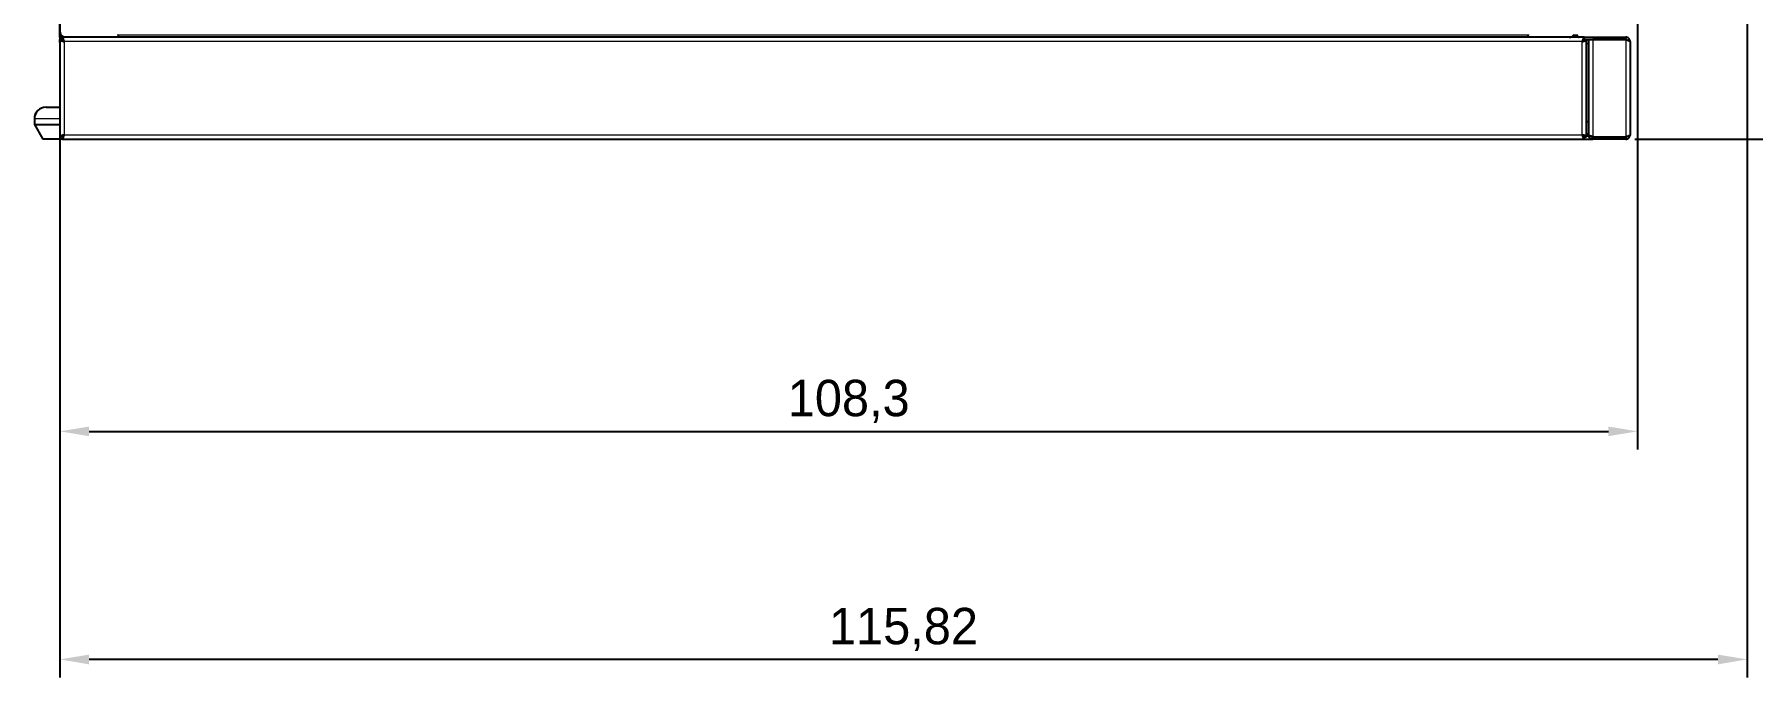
# Model space of a CAD drawing. Header units: millimetres. Extents: x -218071 to -203542, y 15363 to 51382.
# Drawn here: x -217474.2 to -217356.3, y 50711.4 to 50755.6 of the extents above; entities that cross this region are included whole.
import ezdxf

# ---------------------------------------------------------------- set-up
doc = ezdxf.new("R2010")
doc.units = ezdxf.units.MM
doc.header["$LTSCALE"] = 4
doc.layers.add('TPF-DIMENSIONS', color=3, linetype='Continuous')
doc.layers.add('TPF-EQUIPEMENT', color=7, linetype='Continuous')
doc.dimstyles.new('ISO-25', dxfattribs={"dimtxt": 2.5, "dimasz": 2, "dimexe": 1.25, "dimexo": 0.625, "dimtad": 1, "dimtxsty": 'Standard', "dimcen": -2.5, "dimclrt": 256, "dimadec": 0, "dimazin": 0, "dimtfac": 1, "dimtmove": 0, "dimatfit": 3, "dimfxl": 1, "dimarcsym": 0})

# ---------------------------------------------------------------- blocks, each defined once
blk = doc.blocks.new('*D110')
at = {"layer": 'Defpoints', "color": 0, "transparency": 16777216}
for p in [(-217372.12, 50998.39), (-217297.99, 50998.39), (-217364.99, 50748.39)]:
    blk.add_point(p, dxfattribs=at)
at = {"layer": 'TPF-DIMENSIONS', "color": 0, "lineweight": -2, "transparency": 16777216}
for p, q in [((-217371.5, 50998.39), (-217296.74, 50998.39)), ((-217297.99, 50750.39), (-217297.99, 50996.39)), ((-217364.37, 50748.39), (-217296.74, 50748.39))]:
    blk.add_line(p, q, dxfattribs=at)
at = {"layer": 'TPF-DIMENSIONS', "color": 0, "transparency": 16777216}
for points in [[(-217298.33, 50996.39), (-217297.66, 50996.39), (-217297.99, 50998.39)], [(-217298.33, 50750.39), (-217297.66, 50750.39), (-217297.99, 50748.39)]]:
    blk.add_solid(points, dxfattribs=at)
at = {"layer": 'TPF-DIMENSIONS', "transparency": 16777216, "insert": (-217299.87, 50875.6), "char_height": 2.5, "attachment_point": 5, "rotation": 90}
blk.add_mtext('250', dxfattribs=at)
blk = doc.blocks.new('*D122')
at = {"layer": 'Defpoints', "color": 0, "transparency": 16777216}
for p in [(-217356.67, 50928.54), (-217472.49, 50916.68), (-217472.49, 50712.67)]:
    blk.add_point(p, dxfattribs=at)
at = {"layer": 'TPF-DIMENSIONS', "color": 0, "lineweight": -2, "transparency": 16777216}
for p, q in [((-217356.67, 50927.91), (-217356.67, 50711.42)), ((-217472.49, 50916.06), (-217472.49, 50711.42)), ((-217358.67, 50712.67), (-217470.49, 50712.67))]:
    blk.add_line(p, q, dxfattribs=at)
at = {"layer": 'TPF-DIMENSIONS', "color": 0, "transparency": 16777216}
for points in [[(-217470.49, 50713), (-217470.49, 50712.33), (-217472.49, 50712.67)], [(-217358.67, 50713), (-217358.67, 50712.33), (-217356.67, 50712.67)]]:
    blk.add_solid(points, dxfattribs=at)
at = {"layer": 'TPF-DIMENSIONS', "transparency": 16777216, "insert": (-217414.58, 50716.21), "char_height": 2.5, "attachment_point": 2}
blk.add_mtext('115,82', dxfattribs=at)
blk = doc.blocks.new('*D123')
at = {"layer": 'Defpoints', "color": 0, "transparency": 16777216}
for p in [(-217364.19, 50791.84), (-217472.49, 50748.56), (-217364.19, 50728.33)]:
    blk.add_point(p, dxfattribs=at)
at = {"layer": 'TPF-DIMENSIONS', "color": 0, "lineweight": -2, "transparency": 16777216}
for p, q in [((-217364.19, 50791.22), (-217364.19, 50727.08)), ((-217472.49, 50747.93), (-217472.49, 50727.08)), ((-217470.49, 50728.33), (-217366.19, 50728.33))]:
    blk.add_line(p, q, dxfattribs=at)
at = {"layer": 'TPF-DIMENSIONS', "color": 0, "transparency": 16777216}
for points in [[(-217470.49, 50728.66), (-217470.49, 50728), (-217472.49, 50728.33)], [(-217366.19, 50728.66), (-217366.19, 50728), (-217364.19, 50728.33)]]:
    blk.add_solid(points, dxfattribs=at)
at = {"layer": 'TPF-DIMENSIONS', "transparency": 16777216, "insert": (-217418.34, 50731.87), "char_height": 2.5, "attachment_point": 2}
blk.add_mtext('108,3', dxfattribs=at)

msp = doc.modelspace()

# ---------------------------------------------------------------- linework, layer by layer
at = {"layer": 'TPF-EQUIPEMENT', "color": 7, "linetype": 'Continuous', "lineweight": 25}
for p, q in [((-217472.494, 50755.392), (-217472.494, 50756.392)), ((-217472.499, 50755.028), (-217472.499, 50755.228)), ((-217472.499, 50755.228), (-217472.489, 50755.228)), ((-217472.499, 50755.028), (-217472.499, 50750.592)), ((-217472.324, 50755.392), (-217472.494, 50755.392)), ((-217472.489, 50755.228), (-217472.489, 50748.556)), ((-217472.339, 50755.228), (-217472.489, 50755.228)), ((-217472.29, 50755.228), (-217472.339, 50755.228)), ((-217472.335, 50755.242), (-217472.335, 50755.392)), ((-217472.324, 50755.242), (-217472.335, 50755.242)), ((-217367.853, 50755.392), (-217472.324, 50755.392)), ((-217472.324, 50755.242), (-217472.324, 50755.392)), ((-217468.489, 50755.542), (-217468.489, 50755.592)), ((-217468.489, 50755.542), (-217468.489, 50755.392)), ((-217371.689, 50755.592), (-217371.689, 50755.542)), ((-217371.689, 50755.392), (-217371.689, 50755.542)), ((-217368.494, 50755.542), (-217368.494, 50755.592)), ((-217368.494, 50755.592), (-217368.494, 50755.392)), ((-217368.489, 50755.542), (-217368.489, 50755.592)), ((-217368.339, 50755.542), (-217368.339, 50755.592)), ((-217367.889, 50755.228), (-217367.889, 50755.242)), ((-217367.839, 50755.228), (-217367.889, 50755.228)), ((-217367.853, 50755.242), (-217367.853, 50755.392)), ((-217367.853, 50755.392), (-217367.194, 50755.392)), ((-217367.853, 50755.242), (-217367.194, 50755.242)), ((-217367.844, 50755.228), (-217367.844, 50755.242)), ((-217367.839, 50755.228), (-217367.689, 50755.228)), ((-217367.689, 50748.556), (-217367.689, 50755.228)), ((-217367.564, 50755.228), (-217367.564, 50748.706)), ((-217367.564, 50755.228), (-217367.264, 50755.228)), ((-217364.994, 50755.228), (-217367.264, 50755.228)), ((-217367.194, 50755.392), (-217364.994, 50755.392)), ((-217367.194, 50755.392), (-217367.194, 50755.242)), ((-217367.194, 50755.242), (-217364.994, 50755.242)), ((-217365.344, 50755.242), (-217365.344, 50755.228)), ((-217365.049, 50755.255), (-217365.048, 50755.228)), ((-217364.995, 50755.232), (-217365.044, 50755.242)), ((-217364.994, 50755.242), (-217364.994, 50755.392)), ((-217364.694, 50755.092), (-217364.694, 50748.692)), ((-217473.444, 50750.592), (-217473.44, 50750.592)), ((-217473.44, 50750.592), (-217472.499, 50750.592)), ((-217474.244, 50749.792), (-217474.244, 50749.392)), ((-217474.244, 50749.392), (-217473.666, 50748.392)), ((-217474.244, 50749.392), (-217474.24, 50749.392)), ((-217474.24, 50749.792), (-217474.24, 50749.392)), ((-217474.24, 50749.392), (-217473.662, 50748.392)), ((-217474.24, 50749.392), (-217472.489, 50749.392)), ((-217367.564, 50748.706), (-217367.564, 50748.692)), ((-217367.564, 50748.692), (-217367.564, 50748.592)), ((-217367.539, 50748.666), (-217367.539, 50748.592)), ((-217473.662, 50748.392), (-217473.666, 50748.392)), ((-217472.335, 50748.392), (-217473.662, 50748.392)), ((-217472.339, 50748.556), (-217472.489, 50748.556)), ((-217472.324, 50748.542), (-217472.324, 50748.392)), ((-217472.324, 50748.392), (-217367.853, 50748.392)), ((-217367.852, 50748.592), (-217367.925, 50748.592)), ((-217367.853, 50748.542), (-217367.853, 50748.392)), ((-217367.853, 50748.392), (-217367.264, 50748.392)), ((-217367.839, 50748.556), (-217367.689, 50748.556)), ((-217367.564, 50748.592), (-217367.689, 50748.592)), ((-217367.539, 50748.592), (-217367.564, 50748.592)), ((-217367.264, 50748.556), (-217364.994, 50748.556)), ((-217367.264, 50748.392), (-217367.264, 50748.542)), ((-217364.994, 50748.542), (-217367.264, 50748.542)), ((-217364.994, 50748.392), (-217367.264, 50748.392)), ((-217364.994, 50748.542), (-217364.994, 50748.392))]:
    msp.add_line(p, q, dxfattribs=at)
at = {"layer": 'TPF-EQUIPEMENT', "color": 8, "linetype": 'Continuous', "lineweight": 18}
for p, q in [((-217472.489, 50755.028), (-217472.499, 50755.028)), ((-217367.989, 50755.092), (-217472.189, 50755.092)), ((-217472.189, 50755.092), (-217472.189, 50748.692)), ((-217472.094, 50755.392), (-217472.094, 50755.392)), ((-217371.689, 50755.542), (-217468.489, 50755.542)), ((-217368.489, 50755.542), (-217368.494, 50755.542)), ((-217368.339, 50755.542), (-217368.489, 50755.542)), ((-217367.989, 50748.692), (-217367.989, 50755.092)), ((-217367.564, 50754.942), (-217367.689, 50754.942)), ((-217367.264, 50755.228), (-217367.264, 50748.556)), ((-217364.994, 50755.228), (-217364.994, 50748.556)), ((-217474.24, 50749.792), (-217474.244, 50749.792)), ((-217472.489, 50749.792), (-217474.24, 50749.792)), ((-217472.189, 50748.692), (-217367.989, 50748.692)), ((-217367.689, 50748.792), (-217367.564, 50748.792))]:
    msp.add_line(p, q, dxfattribs=at)
at = {"layer": 'TPF-EQUIPEMENT', "color": 7, "linetype": 'Continuous', "lineweight": 25}
for centre, radius, start, end in [((-217472.089, 50755.792), 0.4, 185.14317, 270), ((-217368.889, 50755.792), 0.4, 270, 330), ((-217368.189, 50755.542), 0.3, 180, 210), ((-217368.189, 50755.542), 0.15, 180, 270), ((-217473.444, 50749.792), 0.8, 90, 180), ((-217473.44, 50749.792), 0.8, 90, 180), ((-217367.544, 50749.892), 0.3, 241.09667, 266.17745)]:
    msp.add_arc(centre, radius, start, end, dxfattribs=at)
for points, knots in [([(-217472.489, 50755.228), (-217472.485, 50755.218), (-217472.478, 50755.197), (-217472.422, 50755.167), (-217472.34, 50755.137), (-217472.257, 50755.111), (-217472.205, 50755.097), (-217472.189, 50755.092)], [0, 0, 0, 0, 0.2234635, 0.4469588, 0.6704542, 0.8939494, 1, 1, 1, 1]), ([(-217472.339, 50755.228), (-217472.336, 50755.215), (-217472.33, 50755.191), (-217472.292, 50755.156), (-217472.243, 50755.123), (-217472.206, 50755.102), (-217472.189, 50755.092)], [0, 0, 0, 0, 0.28230793, 0.53061817, 0.77884876, 1, 1, 1, 1]), ([(-217472.189, 50755.092), (-217472.199, 50755.127), (-217472.219, 50755.197), (-217472.249, 50755.29), (-217472.28, 50755.358), (-217472.305, 50755.388), (-217472.32, 50755.391), (-217472.324, 50755.392)], [0, 0, 0, 0, 0.2234635, 0.4469588, 0.6704542, 0.8939494, 1, 1, 1, 1]), ([(-217472.189, 50755.092), (-217472.201, 50755.114), (-217472.225, 50755.156), (-217472.261, 50755.206), (-217472.293, 50755.236), (-217472.314, 50755.24), (-217472.324, 50755.242)], [0, 0, 0, 0, 0.28230793, 0.53061817, 0.77884876, 1, 1, 1, 1]), ([(-217367.853, 50755.392), (-217367.863, 50755.388), (-217367.883, 50755.381), (-217367.913, 50755.325), (-217367.944, 50755.243), (-217367.969, 50755.16), (-217367.984, 50755.108), (-217367.989, 50755.092)], [0, 0, 0, 0, 0.2234635, 0.4469588, 0.6704542, 0.8939494, 1, 1, 1, 1]), ([(-217367.853, 50755.242), (-217367.866, 50755.239), (-217367.89, 50755.234), (-217367.925, 50755.195), (-217367.957, 50755.146), (-217367.979, 50755.109), (-217367.989, 50755.092)], [0, 0, 0, 0, 0.2823079, 0.5306182, 0.7788488, 1, 1, 1, 1]), ([(-217367.989, 50755.092), (-217367.953, 50755.102), (-217367.883, 50755.122), (-217367.791, 50755.153), (-217367.723, 50755.183), (-217367.692, 50755.208), (-217367.689, 50755.223), (-217367.689, 50755.228)], [0, 0, 0, 0, 0.2234635, 0.4469588, 0.6704542, 0.8939494, 1, 1, 1, 1]), ([(-217367.989, 50755.092), (-217367.966, 50755.105), (-217367.925, 50755.129), (-217367.875, 50755.164), (-217367.844, 50755.196), (-217367.84, 50755.218), (-217367.839, 50755.228)], [0, 0, 0, 0, 0.28230793, 0.53061817, 0.77884876, 1, 1, 1, 1]), ([(-217364.933, 50755.197), (-217364.935, 50755.199), (-217364.947, 50755.217), (-217364.985, 50755.236), (-217365.022, 50755.24), (-217365.039, 50755.242)], [0, 0, 0, 0, 0.0675531, 0.5606737, 1, 1, 1, 1]), ([(-217364.694, 50755.092), (-217364.697, 50755.127), (-217364.704, 50755.197), (-217364.76, 50755.29), (-217364.842, 50755.358), (-217364.925, 50755.388), (-217364.977, 50755.391), (-217364.994, 50755.392)], [0, 0, 0, 0, 0.2234635, 0.4469588, 0.6704542, 0.8939494, 1, 1, 1, 1]), ([(-217364.888, 50755.197), (-217364.89, 50755.199), (-217364.902, 50755.217), (-217364.94, 50755.236), (-217364.977, 50755.24), (-217364.994, 50755.242)], [0, 0, 0, 0, 0.0675531, 0.5606737, 1, 1, 1, 1]), ([(-217364.994, 50755.228), (-217364.958, 50755.218), (-217364.888, 50755.197), (-217364.796, 50755.167), (-217364.728, 50755.137), (-217364.697, 50755.111), (-217364.694, 50755.097), (-217364.694, 50755.092)], [0, 0, 0, 0, 0.2234635, 0.4469588, 0.6704542, 0.8939494, 1, 1, 1, 1]), ([(-217472.189, 50748.692), (-217472.224, 50748.682), (-217472.294, 50748.661), (-217472.386, 50748.631), (-217472.454, 50748.601), (-217472.485, 50748.576), (-217472.488, 50748.561), (-217472.489, 50748.556)], [0, 0, 0, 0, 0.2234635, 0.4469588, 0.6704542, 0.8939494, 1, 1, 1, 1]), ([(-217472.189, 50748.692), (-217472.211, 50748.679), (-217472.253, 50748.655), (-217472.302, 50748.62), (-217472.333, 50748.587), (-217472.337, 50748.566), (-217472.339, 50748.556)], [0, 0, 0, 0, 0.2823079, 0.5306182, 0.7788488, 1, 1, 1, 1]), ([(-217472.324, 50748.392), (-217472.314, 50748.395), (-217472.294, 50748.403), (-217472.264, 50748.459), (-217472.233, 50748.54), (-217472.208, 50748.624), (-217472.193, 50748.675), (-217472.189, 50748.692)], [0, 0, 0, 0, 0.2234635, 0.4469588, 0.6704542, 0.8939494, 1, 1, 1, 1]), ([(-217472.324, 50748.542), (-217472.312, 50748.545), (-217472.288, 50748.55), (-217472.252, 50748.589), (-217472.22, 50748.638), (-217472.199, 50748.674), (-217472.189, 50748.692)], [0, 0, 0, 0, 0.2823079, 0.5306182, 0.7788488, 1, 1, 1, 1]), ([(-217367.989, 50748.692), (-217367.978, 50748.657), (-217367.958, 50748.587), (-217367.928, 50748.494), (-217367.897, 50748.426), (-217367.872, 50748.395), (-217367.858, 50748.393), (-217367.853, 50748.392)], [0, 0, 0, 0, 0.2234635, 0.4469588, 0.6704542, 0.8939494, 1, 1, 1, 1]), ([(-217367.689, 50748.556), (-217367.692, 50748.566), (-217367.699, 50748.586), (-217367.755, 50748.617), (-217367.837, 50748.647), (-217367.92, 50748.672), (-217367.972, 50748.687), (-217367.989, 50748.692)], [0, 0, 0, 0, 0.2234635, 0.4469588, 0.6704542, 0.8939494, 1, 1, 1, 1]), ([(-217367.839, 50748.556), (-217367.841, 50748.569), (-217367.847, 50748.593), (-217367.886, 50748.628), (-217367.934, 50748.661), (-217367.971, 50748.682), (-217367.989, 50748.692)], [0, 0, 0, 0, 0.2823079, 0.5306182, 0.7788488, 1, 1, 1, 1]), ([(-217367.989, 50748.692), (-217367.976, 50748.67), (-217367.952, 50748.628), (-217367.916, 50748.578), (-217367.884, 50748.547), (-217367.863, 50748.544), (-217367.853, 50748.542)], [0, 0, 0, 0, 0.2823079, 0.5306182, 0.7788488, 1, 1, 1, 1]), ([(-217367.264, 50748.556), (-217367.299, 50748.567), (-217367.37, 50748.59), (-217367.463, 50748.624), (-217367.531, 50748.657), (-217367.56, 50748.685), (-217367.563, 50748.701), (-217367.564, 50748.706)], [0, 0, 0, 0, 0.2253412, 0.4507226, 0.6761042, 0.9014856, 1, 1, 1, 1]), ([(-217367.564, 50748.692), (-217367.56, 50748.656), (-217367.553, 50748.586), (-217367.496, 50748.492), (-217367.413, 50748.425), (-217367.33, 50748.395), (-217367.279, 50748.393), (-217367.264, 50748.392)], [0, 0, 0, 0, 0.2253412, 0.4507226, 0.6761042, 0.9014856, 1, 1, 1, 1]), ([(-217364.694, 50748.692), (-217364.697, 50748.682), (-217364.704, 50748.661), (-217364.76, 50748.631), (-217364.842, 50748.601), (-217364.925, 50748.576), (-217364.977, 50748.561), (-217364.994, 50748.556)], [0, 0, 0, 0, 0.2234635, 0.4469588, 0.6704542, 0.8939494, 1, 1, 1, 1]), ([(-217364.994, 50748.392), (-217364.958, 50748.395), (-217364.888, 50748.403), (-217364.796, 50748.459), (-217364.728, 50748.54), (-217364.697, 50748.624), (-217364.694, 50748.675), (-217364.694, 50748.692)], [0, 0, 0, 0, 0.22346351, 0.44695877, 0.67045417, 0.89394936, 1, 1, 1, 1]), ([(-217367.373, 50748.592), (-217367.37, 50748.588), (-217367.356, 50748.568), (-217367.317, 50748.548), (-217367.28, 50748.544), (-217367.264, 50748.542)], [0, 0, 0, 0, 0.11069676, 0.59226217, 1, 1, 1, 1]), ([(-217365.039, 50748.542), (-217365.016, 50748.543), (-217364.987, 50748.545), (-217364.966, 50748.562), (-217364.962, 50748.565)], [0, 0, 0, 0, 0.8173659, 1, 1, 1, 1]), ([(-217364.994, 50748.542), (-217364.971, 50748.544), (-217364.93, 50748.549), (-217364.9, 50748.576), (-217364.887, 50748.588)], [0, 0, 0, 0, 0.554896, 1, 1, 1, 1])]:
    msp.add_open_spline(points, degree=3, knots=knots, dxfattribs=at)

# ---------------------------------------------------------------- dimensions: what is measured, and where the dimension line sits
at = {"layer": 'TPF-DIMENSIONS'}
dim = msp.add_linear_dim(base=(-217297.994, 50998.393), p1=(-217364.994, 50748.392), p2=(-217372.122, 50998.393), angle=90, dimstyle='ISO-25', dxfattribs=at)
dim.commit()
dim.dimension.update_dxf_attribs({"geometry": '*D110', "text_midpoint": (-217297.994, 50875.601), "dimtype": 160})
for base, p1, p2, picture, middle in [((-217472.489, 50712.667), (-217356.668, 50928.537), (-217472.489, 50916.684), '*D122', (-217414.578, 50712.667)), ((-217364.193591538, 50728.330866341), (-217472.488591538, 50748.555991425), (-217364.193591538, 50791.841938217), '*D123', (-217418.341091538, 50728.330866341))]:
    dim = msp.add_linear_dim(base=base, p1=p1, p2=p2, dimstyle='ISO-25', dxfattribs=at)
    dim.commit()
    dim.dimension.update_dxf_attribs({"geometry": picture, "text_midpoint": middle, "dimtype": 160})

doc.saveas('drawing.dxf')
